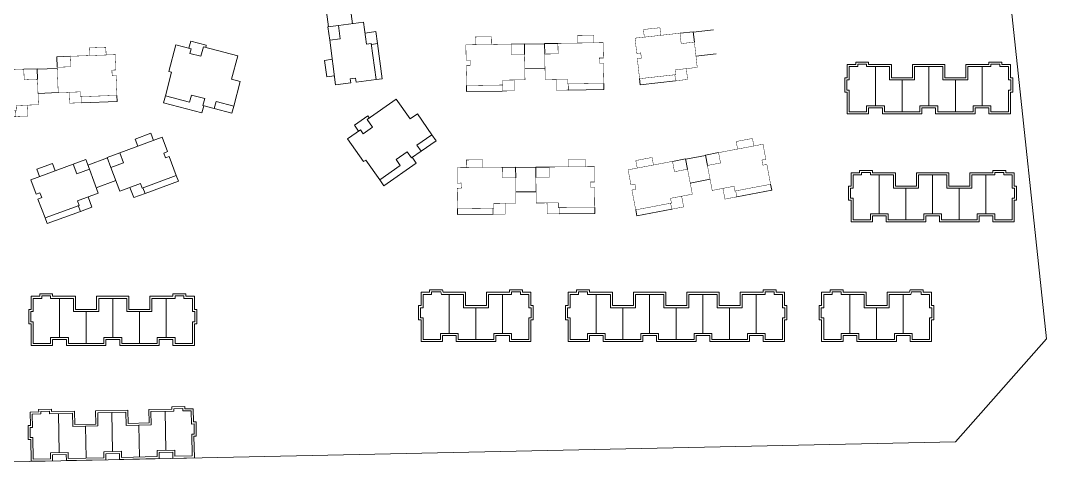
# Model space of a CAD drawing. Extents: x 121658 to 184658, y 9304 to 53801.
# Drawn here: x 127037 to 129578, y 15595 to 16727 of the extents above; entities that cross this region are included whole.
import ezdxf

# ---------------------------------------------------------------- set-up
doc = ezdxf.new("R2010")
doc.units = 0
doc.header["$LTSCALE"] = 1000
doc.header["$MEASUREMENT"] = 0
doc.layers.add('140', color=2, linetype='Continuous', lineweight=5)
doc.layers.add('DingDianTu', color=5, linetype='Continuous', lineweight=0)

# ---------------------------------------------------------------- blocks, each defined once
blk = doc.blocks.new('dafasfd')
at = {"layer": 'DingDianTu', "color": 7, "const_width": 100}
blk.add_lwpolyline([(36368038, 16363912), (36368954, 16361479), (36372042, 16362641), (36374261, 16356745), (36369114, 16354807), (36369537, 16353684), (36361113, 16350514), (36359352, 16355194), (36360288, 16355546), (36359830, 16356763), (36358894, 16356410), (36357556, 16359967)], close=True, dxfattribs=at)
for points in [[(36363546, 16362221), (36362876, 16363999), (36359039, 16362555), (36359708, 16360777)], [(36371734, 16355794), (36372686, 16353267), (36369878, 16352210), (36369350, 16353614)]]:
    blk.add_lwpolyline(points, dxfattribs=at)
at = {"layer": 'DingDianTu', "color": 7}
for points in [[(36368038, 16363912), (36371127, 16365074), (36372042, 16362641)], [(36369878, 16352210), (36361642, 16349110), (36361113, 16350514)]]:
    blk.add_lwpolyline(points, dxfattribs=at)
blk = doc.blocks.new('*E31')
at = {"layer": 'DingDianTu', "color": 7, "xscale": 0.001000002024510444, "yscale": 0.001000000163912773, "zscale": 0.001, "rotation": 339.3761177849276}
blk.add_blockref('dafasfd', (22612.58, -20413.34), dxfattribs=at)
blk = doc.blocks.new('*E30')
at = {"layer": 'DingDianTu', "color": 7, "xscale": 0.001000002024510444, "yscale": 0.001000000163912773, "zscale": 0.001, "rotation": 339.3761177849276}
blk.add_blockref('dafasfd', (22612.58, -20413.34), dxfattribs=at)
blk = doc.blocks.new('*E450')
at = {"layer": 'DingDianTu', "color": 7, "xscale": 0.001000002024510444, "yscale": 0.001000000163912773, "zscale": 0.001, "rotation": 339.3761177849276}
blk.add_blockref('dafasfd', (22612.58, -20413.34), dxfattribs=at)
blk = doc.blocks.new('*E449')
at = {"layer": 'DingDianTu', "color": 7, "xscale": 0.001000002024510444, "yscale": 0.001000000163912773, "zscale": 0.001, "rotation": 339.3761177849276}
blk.add_blockref('dafasfd', (22612.58, -20413.34), dxfattribs=at)
blk = doc.blocks.new('*E448')
at = {"layer": 'DingDianTu', "color": 7, "xscale": 0.001000002024510444, "yscale": 0.001000000163912773, "zscale": 0.001, "rotation": 339.3761177849276}
blk.add_blockref('dafasfd', (22612.58, -20413.34), dxfattribs=at)
blk = doc.blocks.new('*E447')
at = {"layer": 'DingDianTu', "color": 7, "xscale": 0.001000002024510444, "yscale": 0.001000000163912773, "zscale": 0.001, "rotation": 339.3761177849276}
blk.add_blockref('dafasfd', (22612.58, -20413.34), dxfattribs=at)
blk = doc.blocks.new('*E446')
at = {"layer": 'DingDianTu', "color": 7, "xscale": 0.001000002024510444, "yscale": 0.001000000163912773, "zscale": 0.001, "rotation": 339.3761177849276}
blk.add_blockref('dafasfd', (22612.58, -20413.34), dxfattribs=at)

msp = doc.modelspace()

# ---------------------------------------------------------------- linework, layer by layer
at = {"layer": '140', "color": 7}
for p, q in [((129577.9, 15938.1), (129169.4, 19792.4)), ((127852.5, 16768.8), (127859.1, 16719.2)), ((127793.1, 16760.9), (127799.6, 16711.3)), ((127824.4, 16714.6), (127886.9, 16722.9)), ((127886.9, 16722.9), (127894.1, 16668.3)), ((127798.6, 16711.2), (127824.4, 16714.6)), ((127802.9, 16678.5), (127798.6, 16711.2)), ((127828.7, 16681.9), (127824.4, 16714.6)), ((127890.4, 16696.1), (127917.2, 16699.6)), ((127917.2, 16699.6), (127921.1, 16669.9)), ((128753.1, 16703.8), (128703.4, 16698.4)), ((127404.7, 16600.5), (127422.2, 16667.2)), ((127422.2, 16667.2), (127459.9, 16657.3)), ((127458.7, 16676.2), (127454.1, 16658.8)), ((127497.4, 16666.1), (127458.7, 16676.2)), ((127495.9, 16660.3), (127497.4, 16666.1)), ((127802.9, 16678.5), (127828.7, 16681.9)), ((127817.6, 16567.5), (127802.9, 16678.5)), ((127894.1, 16668.3), (127905.9, 16669.9)), ((127905.9, 16669.9), (127917.7, 16580.7)), ((127921.1, 16669.9), (127906.2, 16667.9)), ((127921.1, 16669.9), (127932.6, 16582.6)), ((128335.1, 16669), (128285.1, 16668.2)), ((127459.9, 16657.3), (127456.9, 16645.7)), ((127456.9, 16645.7), (127484, 16638.6)), ((127484, 16638.6), (127490.1, 16661.8)), ((127490.1, 16661.8), (127575.2, 16639.4)), ((128759.7, 16644.2), (128710, 16638.7)), ((127575.2, 16639.4), (127559.9, 16581.4)), ((127809.2, 16630.9), (127790.4, 16628.4)), ((127790.4, 16628.4), (127795.8, 16587.8)), ((129084.5, 16584.8), (129084.5, 16617.8)), ((129084.5, 16617.8), (129105.5, 16617.8)), ((129105.5, 16617.8), (129105.5, 16623.8)), ((129105.5, 16623.8), (129137.5, 16623.8)), ((129110.5, 16612.8), (129110.5, 16618.8)), ((129110.5, 16618.8), (129132.5, 16618.8)), ((129132.5, 16618.8), (129132.5, 16612.8)), ((129137.5, 16623.8), (129137.5, 16617.8)), ((129137.5, 16617.8), (129194.5, 16617.8)), ((129194.5, 16617.8), (129194.5, 16584.8)), ((129246.5, 16584.8), (129246.5, 16617.8)), ((129246.5, 16617.8), (129326.5, 16617.8)), ((129326.5, 16617.8), (129326.5, 16584.8)), ((129378.5, 16584.8), (129378.5, 16617.8)), ((129378.5, 16617.8), (129435.5, 16617.8)), ((129435.5, 16617.8), (129435.5, 16623.8)), ((129435.5, 16623.8), (129467.5, 16623.8)), ((129462.5, 16618.8), (129440.5, 16618.8)), ((129440.5, 16618.8), (129440.5, 16612.8)), ((129462.5, 16612.8), (129462.5, 16618.8)), ((129467.5, 16623.8), (129467.5, 16617.8)), ((129467.5, 16617.8), (129488.5, 16617.8)), ((129488.5, 16617.8), (129488.5, 16584.8)), ((127128.5, 16608.2), (127078.5, 16606.4)), ((127396.2, 16540.7), (127411.4, 16598.7)), ((127411.4, 16598.7), (127404.7, 16600.5)), ((127795.8, 16587.8), (127814.6, 16590.3)), ((128336.1, 16609), (128286.1, 16608.2)), ((129089.5, 16579.8), (129089.5, 16612.8)), ((129089.5, 16612.8), (129110.5, 16612.8)), ((129132.5, 16612.8), (129189.5, 16612.8)), ((129154.5, 16515.8), (129154.5, 16612.8)), ((129189.5, 16612.8), (129189.5, 16579.8)), ((129251.5, 16579.8), (129251.5, 16612.8)), ((129251.5, 16612.8), (129286.5, 16612.8)), ((129286.5, 16515.8), (129286.5, 16612.8)), ((129286.5, 16515.8), (129286.5, 16612.8)), ((129286.5, 16515.8), (129286.5, 16612.8)), ((129286.5, 16515.8), (129286.5, 16612.8)), ((129321.5, 16612.8), (129286.5, 16612.8)), ((129321.5, 16579.8), (129321.5, 16612.8)), ((129440.5, 16612.8), (129383.5, 16612.8)), ((129383.5, 16612.8), (129383.5, 16579.8)), ((129418.5, 16515.8), (129418.5, 16612.8)), ((129483.5, 16612.8), (129462.5, 16612.8)), ((129483.5, 16579.8), (129483.5, 16612.8)), ((127559.9, 16581.4), (127581.2, 16575.8)), ((127581.2, 16575.8), (127565.2, 16514.9)), ((127855.3, 16572.4), (127817.6, 16567.5)), ((127866.9, 16584.1), (127854, 16582.4)), ((127854, 16582.4), (127855.3, 16572.4)), ((127868.2, 16574.1), (127866.9, 16584.1)), ((127917.7, 16580.7), (127868.2, 16574.1)), ((127932.6, 16582.6), (127917.7, 16580.7)), ((129078.5, 16549.8), (129078.5, 16584.8)), ((129078.5, 16584.8), (129084.5, 16584.8)), ((129083.5, 16554.8), (129083.5, 16579.8)), ((129083.5, 16579.8), (129089.5, 16579.8)), ((129189.5, 16579.8), (129251.5, 16579.8)), ((129194.5, 16584.8), (129246.5, 16584.8)), ((129220.5, 16579.8), (129220.5, 16500.8)), ((129220.5, 16579.8), (129220.5, 16500.8)), ((129383.5, 16579.8), (129321.5, 16579.8)), ((129326.5, 16584.8), (129378.5, 16584.8)), ((129352.5, 16579.8), (129352.5, 16500.8)), ((129352.5, 16579.8), (129352.5, 16500.8)), ((129489.5, 16579.8), (129483.5, 16579.8)), ((129488.5, 16584.8), (129494.5, 16584.8)), ((129489.5, 16554.8), (129489.5, 16579.8)), ((129494.5, 16584.8), (129494.5, 16549.8)), ((127130.7, 16548.3), (127080.7, 16546.4)), ((127391.6, 16523.3), (127396.2, 16540.7)), ((127456.1, 16524.9), (127396.2, 16540.7)), ((127460.7, 16542.3), (127456.1, 16524.9)), ((127493.6, 16533.7), (127460.7, 16542.3)), ((129084.5, 16549.8), (129078.5, 16549.8)), ((129089.5, 16554.8), (129083.5, 16554.8)), ((129084.5, 16495.8), (129084.5, 16549.8)), ((129089.5, 16500.8), (129089.5, 16554.8)), ((129483.5, 16500.8), (129483.5, 16554.8)), ((129483.5, 16554.8), (129489.5, 16554.8)), ((129494.5, 16549.8), (129488.5, 16549.8)), ((129488.5, 16549.8), (129488.5, 16495.8)), ((127486.4, 16498.4), (127391.6, 16523.3)), ((127491, 16515.8), (127486.4, 16498.4)), ((127489, 16516.3), (127493.6, 16533.7)), ((127517.1, 16508.9), (127489, 16516.3)), ((127521.6, 16526.3), (127517.1, 16508.9)), ((127565.2, 16514.9), (127521.6, 16526.3)), ((127565.2, 16514.9), (127560.6, 16497.5)), ((127895.5, 16482.1), (127967.7, 16532.4)), ((127967.7, 16532.4), (128002, 16483.1)), ((129176.5, 16515.8), (129132.5, 16515.8)), ((129132.5, 16515.8), (129132.5, 16500.8)), ((129176.5, 16500.8), (129176.5, 16515.8)), ((129286.5, 16515.8), (129264.5, 16515.8)), ((129264.5, 16515.8), (129264.5, 16503.3)), ((129286.5, 16515.8), (129308.5, 16515.8)), ((129308.5, 16515.8), (129308.5, 16503.3)), ((129396.5, 16500.8), (129396.5, 16515.8)), ((129396.5, 16515.8), (129440.5, 16515.8)), ((129440.5, 16515.8), (129440.5, 16500.8)), ((127560.6, 16497.5), (127517.1, 16508.9)), ((127897, 16490.5), (127864.1, 16467.7)), ((127900.4, 16485.6), (127897, 16490.5)), ((128002, 16483.1), (128020, 16495.7)), ((128020, 16495.7), (128056, 16443.9)), ((129137.5, 16495.8), (129084.5, 16495.8)), ((129132.5, 16500.8), (129089.5, 16500.8)), ((129171.5, 16510.8), (129137.5, 16510.8)), ((129137.5, 16510.8), (129137.5, 16495.8)), ((129171.5, 16495.8), (129171.5, 16510.8)), ((129220.5, 16495.8), (129171.5, 16495.8)), ((129264.5, 16500.8), (129176.5, 16500.8)), ((129269.5, 16495.8), (129220.5, 16495.8)), ((129264.5, 16503.3), (129264.5, 16500.8)), ((129303.5, 16510.8), (129269.5, 16510.8)), ((129269.5, 16510.8), (129269.5, 16495.8)), ((129303.5, 16495.8), (129303.5, 16510.8)), ((129401.5, 16495.8), (129303.5, 16495.8)), ((129308.5, 16503.3), (129308.5, 16500.8)), ((129308.5, 16500.8), (129396.5, 16500.8)), ((129435.5, 16510.8), (129401.5, 16510.8)), ((129401.5, 16510.8), (129401.5, 16495.8)), ((129435.5, 16495.8), (129435.5, 16510.8)), ((129488.5, 16495.8), (129435.5, 16495.8)), ((129440.5, 16500.8), (129483.5, 16500.8)), ((127864.1, 16467.7), (127874.4, 16452.9)), ((127909.2, 16462.4), (127895.5, 16482.1)), ((127388.1, 16437.8), (127283.1, 16399)), ((127321.5, 16433.4), (127360, 16447.6)), ((127360, 16447.6), (127366.5, 16429.8)), ((127401.3, 16402.1), (127388.1, 16437.8)), ((127847.3, 16434), (127879.3, 16456.3)), ((127879.3, 16456.3), (127886.2, 16446.4)), ((127886.2, 16446.4), (127909.2, 16462.4)), ((128056, 16443.9), (128019, 16418.3)), ((128056, 16443.9), (128066.3, 16429.2)), ((127328.1, 16415.6), (127321.5, 16433.4)), ((127886.7, 16377.4), (127847.3, 16434)), ((128019, 16418.3), (128029.3, 16403.5)), ((128066.3, 16429.2), (128029.3, 16403.5)), ((127283.1, 16399), (127252.1, 16387.5)), ((127252.1, 16387.5), (127261.1, 16363.1)), ((127283.1, 16399), (127292.1, 16374.6)), ((127391.9, 16398.7), (127401.3, 16402.1)), ((127396.4, 16386.5), (127391.9, 16398.7)), ((127405.8, 16390), (127396.4, 16386.5)), ((127423.1, 16343.1), (127405.8, 16390)), ((127995.2, 16401.7), (127967.3, 16382.3)), ((128005.5, 16386.9), (127995.2, 16401.7)), ((128029.3, 16403.5), (128005.5, 16386.9)), ((128007.1, 16388.1), (128017.4, 16373.3)), ((128733.6, 16392.5), (128684.5, 16383.2)), ((127063, 16332.5), (127168, 16371.4)), ((127116.4, 16372.6), (127078, 16358.3)), ((127123, 16354.7), (127116.4, 16372.6)), ((127168, 16371.4), (127199, 16382.8)), ((127168, 16371.4), (127177, 16347)), ((127199, 16382.8), (127208, 16358.4)), ((127204.2, 16368.7), (127252.5, 16386.6)), ((127292.1, 16374.6), (127261.1, 16363.1)), ((127261.1, 16363.1), (127283, 16304)), ((127892.4, 16381.4), (127886.7, 16377.4)), ((127926.7, 16332.1), (127892.4, 16381.4)), ((127977.6, 16367.5), (127926.7, 16332.1)), ((128017.4, 16373.3), (127937, 16317.3)), ((127967.3, 16382.3), (127977.6, 16367.5)), ((128313.4, 16362.8), (128263.4, 16362.4)), ((127078, 16358.3), (127084.5, 16340.5)), ((127177, 16347), (127208, 16358.4)), ((127208, 16358.4), (127229.8, 16299.3)), ((127338.7, 16311.8), (127423.1, 16343.1)), ((127428.3, 16329), (127423.1, 16343.1)), ((129093.9, 16316.8), (129093.9, 16349.8)), ((129093.9, 16349.8), (129114.9, 16349.8)), ((129098.9, 16311.8), (129098.9, 16344.8)), ((129098.9, 16344.8), (129119.9, 16344.8)), ((129114.9, 16349.8), (129114.9, 16355.8)), ((129114.9, 16355.8), (129146.9, 16355.8)), ((129119.9, 16344.8), (129119.9, 16350.8)), ((129119.9, 16350.8), (129141.9, 16350.8)), ((129141.9, 16350.8), (129141.9, 16344.8)), ((129141.9, 16344.8), (129198.9, 16344.8)), ((129146.9, 16355.8), (129146.9, 16349.8)), ((129146.9, 16349.8), (129203.9, 16349.8)), ((129163.9, 16247.8), (129163.9, 16344.8)), ((129198.9, 16344.8), (129198.9, 16311.8)), ((129203.9, 16349.8), (129203.9, 16316.8)), ((129255.9, 16316.8), (129255.9, 16349.8)), ((129255.9, 16349.8), (129335.9, 16349.8)), ((129260.9, 16311.8), (129260.9, 16344.8)), ((129260.9, 16344.8), (129295.9, 16344.8)), ((129295.9, 16247.8), (129295.9, 16344.8)), ((129295.9, 16247.8), (129295.9, 16344.8)), ((129295.9, 16247.8), (129295.9, 16344.8)), ((129295.9, 16247.8), (129295.9, 16344.8)), ((129330.9, 16344.8), (129295.9, 16344.8)), ((129330.9, 16311.8), (129330.9, 16344.8)), ((129335.9, 16349.8), (129335.9, 16316.8)), ((129387.9, 16316.8), (129387.9, 16349.8)), ((129387.9, 16349.8), (129444.9, 16349.8)), ((129449.9, 16344.8), (129392.9, 16344.8)), ((129392.9, 16344.8), (129392.9, 16311.8)), ((129427.9, 16247.8), (129427.9, 16344.8)), ((129444.9, 16349.8), (129444.9, 16355.8)), ((129444.9, 16355.8), (129476.9, 16355.8)), ((129471.9, 16350.8), (129449.9, 16350.8)), ((129449.9, 16350.8), (129449.9, 16344.8)), ((129471.9, 16344.8), (129471.9, 16350.8)), ((129492.9, 16344.8), (129471.9, 16344.8)), ((129476.9, 16355.8), (129476.9, 16349.8)), ((129476.9, 16349.8), (129497.9, 16349.8)), ((129492.9, 16311.8), (129492.9, 16344.8)), ((129497.9, 16349.8), (129497.9, 16316.8)), ((127076.1, 16296.9), (127063, 16332.5)), ((127225, 16312.5), (127273.3, 16330.3)), ((127283, 16304), (127334.5, 16323.1)), ((127308.3, 16313.4), (127317.6, 16288.1)), ((127334.5, 16323.1), (127338.7, 16311.8)), ((127345.8, 16298.5), (127340.6, 16312.5)), ((127345.8, 16298.5), (127428.3, 16329)), ((127937, 16317.3), (127926.7, 16332.1)), ((128744.8, 16333.6), (128695.7, 16324.3)), ((129087.9, 16281.8), (129087.9, 16316.8)), ((129087.9, 16316.8), (129093.9, 16316.8)), ((129092.9, 16286.8), (129092.9, 16311.8)), ((129092.9, 16311.8), (129098.9, 16311.8)), ((129198.9, 16311.8), (129260.9, 16311.8)), ((129203.9, 16316.8), (129255.9, 16316.8)), ((129229.9, 16311.8), (129229.9, 16232.8)), ((129229.9, 16311.8), (129229.9, 16232.8)), ((129392.9, 16311.8), (129330.9, 16311.8)), ((129335.9, 16316.8), (129387.9, 16316.8)), ((129361.9, 16311.8), (129361.9, 16232.8)), ((129361.9, 16311.8), (129361.9, 16232.8)), ((129498.9, 16311.8), (129492.9, 16311.8)), ((129497.9, 16316.8), (129503.9, 16316.8)), ((129498.9, 16286.8), (129498.9, 16311.8)), ((129503.9, 16316.8), (129503.9, 16281.8)), ((127085.5, 16300.4), (127076.1, 16296.9)), ((127080.6, 16284.7), (127090, 16288.2)), ((127090, 16288.2), (127085.5, 16300.4)), ((127229.8, 16299.3), (127178.2, 16280.3)), ((127204.5, 16290), (127213.9, 16264.6)), ((127317.6, 16288.1), (127345.8, 16298.5)), ((128313.9, 16302.8), (128263.9, 16302.4)), ((129098.9, 16286.8), (129092.9, 16286.8)), ((129098.9, 16232.8), (129098.9, 16286.8)), ((129492.9, 16232.8), (129492.9, 16286.8)), ((129492.9, 16286.8), (129498.9, 16286.8)), ((127098, 16237.8), (127080.6, 16284.7)), ((127182.4, 16269), (127098, 16237.8)), ((127178.2, 16280.3), (127182.4, 16269)), ((127185.7, 16254.2), (127180.5, 16268.3)), ((127213.9, 16264.6), (127185.7, 16254.2)), ((129093.9, 16281.8), (129087.9, 16281.8)), ((129093.9, 16227.8), (129093.9, 16281.8)), ((129503.9, 16281.8), (129497.9, 16281.8)), ((129497.9, 16281.8), (129497.9, 16227.8)), ((127103.2, 16223.7), (127098, 16237.8)), ((127185.7, 16254.2), (127103.2, 16223.7)), ((129185.9, 16247.8), (129141.9, 16247.8)), ((129141.9, 16247.8), (129141.9, 16232.8)), ((129180.9, 16242.8), (129146.9, 16242.8)), ((129146.9, 16242.8), (129146.9, 16227.8)), ((129180.9, 16227.8), (129180.9, 16242.8)), ((129185.9, 16232.8), (129185.9, 16247.8)), ((129295.9, 16247.8), (129273.9, 16247.8)), ((129273.9, 16247.8), (129273.9, 16235.3)), ((129273.9, 16235.3), (129273.9, 16232.8)), ((129312.9, 16242.8), (129278.9, 16242.8)), ((129278.9, 16242.8), (129278.9, 16227.8)), ((129295.9, 16247.8), (129317.9, 16247.8)), ((129312.9, 16227.8), (129312.9, 16242.8)), ((129317.9, 16247.8), (129317.9, 16235.3)), ((129317.9, 16235.3), (129317.9, 16232.8)), ((129405.9, 16232.8), (129405.9, 16247.8)), ((129405.9, 16247.8), (129449.9, 16247.8)), ((129444.9, 16242.8), (129410.9, 16242.8)), ((129410.9, 16242.8), (129410.9, 16227.8)), ((129444.9, 16227.8), (129444.9, 16242.8)), ((129449.9, 16247.8), (129449.9, 16232.8)), ((129146.9, 16227.8), (129093.9, 16227.8)), ((129141.9, 16232.8), (129098.9, 16232.8)), ((129229.9, 16227.8), (129180.9, 16227.8)), ((129273.9, 16232.8), (129185.9, 16232.8)), ((129278.9, 16227.8), (129229.9, 16227.8)), ((129410.9, 16227.8), (129312.9, 16227.8)), ((129317.9, 16232.8), (129405.9, 16232.8)), ((129497.9, 16227.8), (129444.9, 16227.8)), ((129449.9, 16232.8), (129492.9, 16232.8)), ((128050.2, 16053.5), (128050.2, 16059.5)), ((128050.2, 16059.5), (128082.2, 16059.5)), ((128082.2, 16059.5), (128083.9, 16053.5)), ((128248.2, 16053.5), (128248.2, 16059.5)), ((128248.2, 16059.5), (128280.2, 16059.5)), ((128280.2, 16059.5), (128280.2, 16053.5)), ((128414.2, 16053.5), (128414.2, 16059.5)), ((128414.2, 16059.5), (128446.2, 16059.5)), ((128446.2, 16059.5), (128446.2, 16053.5)), ((128876.2, 16053.5), (128876.2, 16059.5)), ((128876.2, 16059.5), (128908.2, 16059.5)), ((128908.2, 16059.5), (128908.2, 16053.5)), ((129074.2, 16059.5), (129042.2, 16059.5)), ((129042.2, 16059.5), (129042.2, 16053.5)), ((129074.2, 16053.5), (129074.2, 16059.5)), ((129240.2, 16059.5), (129238.4, 16053.5)), ((129272.2, 16059.5), (129240.2, 16059.5)), ((129272.2, 16053.5), (129272.2, 16059.5)), ((127084.9, 16043.6), (127063.9, 16043.6)), ((127063.9, 16043.6), (127063.9, 16010.6)), ((127068.9, 16005.6), (127068.9, 16038.6)), ((127068.9, 16038.6), (127089.9, 16038.6)), ((127116.9, 16049.6), (127084.9, 16049.6)), ((127084.9, 16049.6), (127084.9, 16043.6)), ((127089.9, 16038.6), (127089.9, 16044.6)), ((127089.9, 16044.6), (127111.9, 16044.6)), ((127111.9, 16044.6), (127111.9, 16038.6)), ((127111.9, 16038.6), (127168.9, 16038.6)), ((127116.9, 16043.6), (127116.9, 16049.6)), ((127173.9, 16043.6), (127116.9, 16043.6)), ((127133.9, 15941.6), (127133.9, 16038.6)), ((127168.9, 16038.6), (127168.9, 16005.6)), ((127173.9, 16010.6), (127173.9, 16043.6)), ((127305.9, 16043.6), (127225.9, 16043.6)), ((127225.9, 16043.6), (127225.9, 16010.6)), ((127230.9, 16005.6), (127230.9, 16038.6)), ((127230.9, 16038.6), (127265.9, 16038.6)), ((127265.9, 15941.6), (127265.9, 16038.6)), ((127265.9, 15941.6), (127265.9, 16038.6)), ((127300.9, 16038.6), (127265.9, 16038.6)), ((127265.9, 15941.6), (127265.9, 16038.6)), ((127265.9, 15941.6), (127265.9, 16038.6)), ((127300.9, 16005.6), (127300.9, 16038.6)), ((127305.9, 16010.6), (127305.9, 16043.6)), ((127414.9, 16043.6), (127357.9, 16043.6)), ((127357.9, 16043.6), (127357.9, 16010.6)), ((127419.9, 16038.6), (127362.9, 16038.6)), ((127362.9, 16038.6), (127362.9, 16005.6)), ((127397.9, 15941.6), (127397.9, 16038.6)), ((127446.9, 16049.6), (127414.9, 16049.6)), ((127414.9, 16049.6), (127414.9, 16043.6)), ((127441.9, 16044.6), (127419.9, 16044.6)), ((127419.9, 16044.6), (127419.9, 16038.6)), ((127441.9, 16038.6), (127441.9, 16044.6)), ((127462.9, 16038.6), (127441.9, 16038.6)), ((127446.9, 16043.6), (127446.9, 16049.6)), ((127467.9, 16043.6), (127446.9, 16043.6)), ((127462.9, 16005.6), (127462.9, 16038.6)), ((127467.9, 16010.6), (127467.9, 16043.6)), ((128029.2, 16020.5), (128029.2, 16053.5)), ((128029.2, 16053.5), (128050.2, 16053.5)), ((128034.2, 16015.5), (128034.2, 16048.5)), ((128034.2, 16048.5), (128055.2, 16048.5)), ((128055.2, 16048.5), (128055.2, 16054.5)), ((128055.2, 16054.5), (128078.4, 16054.5)), ((128078.4, 16054.5), (128080.2, 16048.5)), ((128080.2, 16048.5), (128134.2, 16048.5)), ((128083.9, 16053.5), (128139.2, 16053.5)), ((128099.2, 15951.5), (128099.2, 16048.5)), ((128134.2, 16048.5), (128134.2, 16015.5)), ((128139.2, 16053.5), (128139.2, 16020.5)), ((128191.2, 16020.5), (128191.2, 16053.5)), ((128191.2, 16053.5), (128248.2, 16053.5)), ((128196.2, 16015.5), (128196.2, 16048.5)), ((128196.2, 16048.5), (128253.2, 16048.5)), ((128231.2, 15951.5), (128231.2, 16048.5)), ((128253.2, 16048.5), (128253.2, 16054.5)), ((128253.2, 16054.5), (128275.2, 16054.5)), ((128275.2, 16054.5), (128275.2, 16048.5)), ((128275.2, 16048.5), (128296.2, 16048.5)), ((128280.2, 16053.5), (128301.2, 16053.5)), ((128296.2, 16048.5), (128296.2, 16015.5)), ((128301.2, 16053.5), (128301.2, 16020.5)), ((128393.2, 16020.5), (128393.2, 16053.5)), ((128393.2, 16053.5), (128414.2, 16053.5)), ((128398.2, 16015.5), (128398.2, 16048.5)), ((128398.2, 16048.5), (128419.2, 16048.5)), ((128419.2, 16048.5), (128419.2, 16054.5)), ((128419.2, 16054.5), (128441.2, 16054.5)), ((128441.2, 16054.5), (128441.2, 16048.5)), ((128441.2, 16048.5), (128498.2, 16048.5)), ((128446.2, 16053.5), (128503.2, 16053.5)), ((128463.2, 15951.5), (128463.2, 16048.5)), ((128498.2, 16048.5), (128498.2, 16015.5)), ((128503.2, 16053.5), (128503.2, 16020.5)), ((128555.2, 16020.5), (128555.2, 16053.5)), ((128555.2, 16053.5), (128635.2, 16053.5)), ((128560.2, 16015.5), (128560.2, 16048.5)), ((128560.2, 16048.5), (128630.2, 16048.5)), ((128595.2, 15951.5), (128595.2, 16048.5)), ((128595.2, 15951.5), (128595.2, 16048.5)), ((128630.2, 16048.5), (128630.2, 16015.5)), ((128635.2, 16053.5), (128635.2, 16020.5)), ((128687.2, 16020.5), (128687.2, 16053.5)), ((128687.2, 16053.5), (128767.2, 16053.5)), ((128692.2, 16015.5), (128692.2, 16048.5)), ((128692.2, 16048.5), (128762.2, 16048.5)), ((128727.2, 15951.5), (128727.2, 16048.5)), ((128727.2, 15951.5), (128727.2, 16048.5)), ((128727.2, 15951.5), (128727.2, 16048.5)), ((128727.2, 15951.5), (128727.2, 16048.5)), ((128762.2, 16048.5), (128762.2, 16015.5)), ((128767.2, 16053.5), (128767.2, 16020.5)), ((128819.2, 16020.5), (128819.2, 16053.5)), ((128819.2, 16053.5), (128876.2, 16053.5)), ((128824.2, 16015.5), (128824.2, 16048.5)), ((128824.2, 16048.5), (128881.2, 16048.5)), ((128859.2, 15951.5), (128859.2, 16048.5)), ((128881.2, 16048.5), (128881.2, 16054.5)), ((128881.2, 16054.5), (128903.2, 16054.5)), ((128903.2, 16054.5), (128903.2, 16048.5)), ((128903.2, 16048.5), (128924.2, 16048.5)), ((128908.2, 16053.5), (128929.2, 16053.5)), ((128924.2, 16048.5), (128924.2, 16015.5)), ((128929.2, 16053.5), (128929.2, 16020.5)), ((129042.2, 16053.5), (129021.2, 16053.5)), ((129021.2, 16053.5), (129021.2, 16020.5)), ((129047.2, 16048.5), (129026.2, 16048.5)), ((129026.2, 16048.5), (129026.2, 16015.5)), ((129069.2, 16054.5), (129047.2, 16054.5)), ((129047.2, 16054.5), (129047.2, 16048.5)), ((129069.2, 16048.5), (129069.2, 16054.5)), ((129126.2, 16048.5), (129069.2, 16048.5)), ((129131.2, 16053.5), (129074.2, 16053.5)), ((129091.2, 15951.5), (129091.2, 16048.5)), ((129126.2, 16015.5), (129126.2, 16048.5)), ((129131.2, 16020.5), (129131.2, 16053.5)), ((129238.4, 16053.5), (129183.2, 16053.5)), ((129183.2, 16053.5), (129183.2, 16020.5)), ((129242.2, 16048.5), (129188.2, 16048.5)), ((129188.2, 16048.5), (129188.2, 16015.5)), ((129223.2, 15951.5), (129223.2, 16048.5)), ((129243.9, 16054.5), (129242.2, 16048.5)), ((129267.2, 16054.5), (129243.9, 16054.5)), ((129267.2, 16048.5), (129267.2, 16054.5)), ((129288.2, 16048.5), (129267.2, 16048.5)), ((129293.2, 16053.5), (129272.2, 16053.5)), ((129288.2, 16015.5), (129288.2, 16048.5)), ((129293.2, 16020.5), (129293.2, 16053.5)), ((127063.9, 16010.6), (127057.9, 16010.6)), ((127057.9, 16010.6), (127057.9, 15975.6)), ((127062.9, 15980.6), (127062.9, 16005.6)), ((127062.9, 16005.6), (127068.9, 16005.6)), ((127168.9, 16005.6), (127230.9, 16005.6)), ((127225.9, 16010.6), (127173.9, 16010.6)), ((127199.9, 16005.6), (127199.9, 15926.6)), ((127199.9, 16005.6), (127199.9, 15926.6)), ((127362.9, 16005.6), (127300.9, 16005.6)), ((127357.9, 16010.6), (127305.9, 16010.6)), ((127331.9, 16005.6), (127331.9, 15926.6)), ((127331.9, 16005.6), (127331.9, 15926.6)), ((127468.9, 16005.6), (127462.9, 16005.6)), ((127473.9, 16010.6), (127467.9, 16010.6)), ((127468.9, 15980.6), (127468.9, 16005.6)), ((127473.9, 15975.6), (127473.9, 16010.6)), ((128023.2, 15985.5), (128023.2, 16020.5)), ((128023.2, 16020.5), (128029.2, 16020.5)), ((128028.2, 15990.5), (128028.2, 16015.5)), ((128028.2, 16015.5), (128034.2, 16015.5)), ((128134.2, 16015.5), (128196.2, 16015.5)), ((128139.2, 16020.5), (128191.2, 16020.5)), ((128165.2, 16015.5), (128165.2, 15936.5)), ((128296.2, 16015.5), (128302.2, 16015.5)), ((128301.2, 16020.5), (128307.2, 16020.5)), ((128302.2, 16015.5), (128302.2, 15990.5)), ((128307.2, 16020.5), (128307.2, 15985.5)), ((128387.2, 15985.5), (128387.2, 16020.5)), ((128387.2, 16020.5), (128393.2, 16020.5)), ((128392.2, 15990.5), (128392.2, 16015.5)), ((128392.2, 16015.5), (128398.2, 16015.5)), ((128498.2, 16015.5), (128560.2, 16015.5)), ((128503.2, 16020.5), (128555.2, 16020.5)), ((128529.2, 16015.5), (128529.2, 15936.5)), ((128529.2, 16015.5), (128529.2, 15936.5)), ((128630.2, 16015.5), (128692.2, 16015.5)), ((128635.2, 16020.5), (128687.2, 16020.5)), ((128661.2, 16015.5), (128661.2, 15936.5)), ((128661.2, 16015.5), (128661.2, 15936.5)), ((128661.2, 16015.5), (128661.2, 15936.5)), ((128661.2, 16015.5), (128661.2, 15936.5)), ((128762.2, 16015.5), (128824.2, 16015.5)), ((128767.2, 16020.5), (128819.2, 16020.5)), ((128793.2, 16015.5), (128793.2, 15936.5)), ((128793.2, 16015.5), (128793.2, 15936.5)), ((128793.2, 16015.5), (128793.2, 15936.5)), ((128793.2, 16015.5), (128793.2, 15936.5)), ((128924.2, 16015.5), (128930.2, 16015.5)), ((128929.2, 16020.5), (128935.2, 16020.5)), ((128930.2, 16015.5), (128930.2, 15990.5)), ((128935.2, 16020.5), (128935.2, 15985.5)), ((129021.2, 16020.5), (129015.2, 16020.5)), ((129015.2, 16020.5), (129015.2, 15985.5)), ((129026.2, 16015.5), (129020.2, 16015.5)), ((129020.2, 16015.5), (129020.2, 15990.5)), ((129188.2, 16015.5), (129126.2, 16015.5)), ((129183.2, 16020.5), (129131.2, 16020.5)), ((129157.2, 16015.5), (129157.2, 15936.5)), ((129294.2, 16015.5), (129288.2, 16015.5)), ((129299.2, 16020.5), (129293.2, 16020.5)), ((129294.2, 15990.5), (129294.2, 16015.5)), ((129299.2, 15985.5), (129299.2, 16020.5)), ((127068.9, 15980.6), (127062.9, 15980.6)), ((127068.9, 15926.6), (127068.9, 15980.6)), ((127462.9, 15926.6), (127462.9, 15980.6)), ((127462.9, 15980.6), (127468.9, 15980.6)), ((128029.2, 15985.5), (128023.2, 15985.5)), ((128034.2, 15990.5), (128028.2, 15990.5)), ((128029.2, 15931.5), (128029.2, 15985.5)), ((128034.2, 15936.5), (128034.2, 15990.5)), ((128302.2, 15990.5), (128296.2, 15990.5)), ((128296.2, 15990.5), (128296.2, 15936.5)), ((128307.2, 15985.5), (128301.2, 15985.5)), ((128301.2, 15985.5), (128301.2, 15931.5)), ((128393.2, 15985.5), (128387.2, 15985.5)), ((128398.2, 15990.5), (128392.2, 15990.5)), ((128393.2, 15931.5), (128393.2, 15985.5)), ((128398.2, 15936.5), (128398.2, 15990.5)), ((128930.2, 15990.5), (128924.2, 15990.5)), ((128924.2, 15990.5), (128924.2, 15936.5)), ((128935.2, 15985.5), (128929.2, 15985.5)), ((128929.2, 15985.5), (128929.2, 15931.5)), ((129015.2, 15985.5), (129021.2, 15985.5)), ((129020.2, 15990.5), (129026.2, 15990.5)), ((129021.2, 15985.5), (129021.2, 15931.5)), ((129026.2, 15990.5), (129026.2, 15936.5)), ((129288.2, 15936.5), (129288.2, 15990.5)), ((129288.2, 15990.5), (129294.2, 15990.5)), ((129293.2, 15931.5), (129293.2, 15985.5)), ((129293.2, 15985.5), (129299.2, 15985.5)), ((127057.9, 15975.6), (127063.9, 15975.6)), ((127063.9, 15975.6), (127063.9, 15921.6)), ((127467.9, 15921.6), (127467.9, 15975.6)), ((127467.9, 15975.6), (127473.9, 15975.6)), ((127155.9, 15941.6), (127111.9, 15941.6)), ((127111.9, 15941.6), (127111.9, 15926.6)), ((127116.9, 15921.6), (127116.9, 15936.6)), ((127116.9, 15936.6), (127150.9, 15936.6)), ((127150.9, 15936.6), (127150.9, 15921.6)), ((127155.9, 15926.6), (127155.9, 15941.6)), ((127265.9, 15941.6), (127243.9, 15941.6)), ((127243.9, 15941.6), (127243.9, 15929.1)), ((127248.9, 15921.6), (127248.9, 15936.6)), ((127248.9, 15936.6), (127282.9, 15936.6)), ((127265.9, 15941.6), (127287.9, 15941.6)), ((127282.9, 15936.6), (127282.9, 15921.6)), ((127287.9, 15941.6), (127287.9, 15929.1)), ((127375.9, 15926.6), (127375.9, 15941.6)), ((127375.9, 15941.6), (127419.9, 15941.6)), ((127380.9, 15921.6), (127380.9, 15936.6)), ((127380.9, 15936.6), (127414.9, 15936.6)), ((127414.9, 15936.6), (127414.9, 15921.6)), ((127419.9, 15941.6), (127419.9, 15926.6)), ((128082.2, 15931.5), (128029.2, 15931.5)), ((128077.2, 15936.5), (128034.2, 15936.5)), ((128121.2, 15951.5), (128077.2, 15951.5)), ((128077.2, 15951.5), (128077.2, 15936.5)), ((128116.2, 15946.5), (128082.2, 15946.5)), ((128082.2, 15946.5), (128082.2, 15931.5)), ((128116.2, 15931.5), (128116.2, 15946.5)), ((128214.2, 15931.5), (128116.2, 15931.5)), ((128121.2, 15936.5), (128121.2, 15951.5)), ((128209.2, 15936.5), (128121.2, 15936.5)), ((128253.2, 15951.5), (128209.2, 15951.5)), ((128209.2, 15951.5), (128209.2, 15936.5)), ((128248.2, 15946.5), (128214.2, 15946.5)), ((128214.2, 15946.5), (128214.2, 15931.5)), ((128248.2, 15931.5), (128248.2, 15946.5)), ((128301.2, 15931.5), (128248.2, 15931.5)), ((128253.2, 15936.5), (128253.2, 15951.5)), ((128296.2, 15936.5), (128253.2, 15936.5)), ((128446.2, 15931.5), (128393.2, 15931.5)), ((128441.2, 15936.5), (128398.2, 15936.5)), ((128485.2, 15951.5), (128441.2, 15951.5)), ((128441.2, 15951.5), (128441.2, 15936.5)), ((128480.2, 15946.5), (128446.2, 15946.5)), ((128446.2, 15946.5), (128446.2, 15931.5)), ((128480.2, 15931.5), (128480.2, 15946.5)), ((128529.2, 15931.5), (128480.2, 15931.5)), ((128485.2, 15936.5), (128485.2, 15951.5)), ((128573.2, 15936.5), (128485.2, 15936.5)), ((128578.2, 15931.5), (128529.2, 15931.5)), ((128617.2, 15951.5), (128573.2, 15951.5)), ((128573.2, 15951.5), (128573.2, 15939)), ((128573.2, 15939), (128573.2, 15936.5)), ((128612.2, 15946.5), (128578.2, 15946.5)), ((128578.2, 15946.5), (128578.2, 15931.5)), ((128612.2, 15931.5), (128612.2, 15946.5)), ((128710.2, 15931.5), (128612.2, 15931.5)), ((128617.2, 15936.5), (128617.2, 15951.5)), ((128656.2, 15936.5), (128617.2, 15936.5)), ((128705.2, 15936.5), (128656.2, 15936.5)), ((128749.2, 15951.5), (128705.2, 15951.5)), ((128705.2, 15951.5), (128705.2, 15936.5)), ((128744.2, 15946.5), (128710.2, 15946.5)), ((128710.2, 15946.5), (128710.2, 15931.5)), ((128744.2, 15931.5), (128744.2, 15946.5)), ((128842.2, 15931.5), (128744.2, 15931.5)), ((128749.2, 15939), (128749.2, 15951.5)), ((128749.2, 15936.5), (128749.2, 15939)), ((128837.2, 15936.5), (128749.2, 15936.5)), ((128881.2, 15951.5), (128837.2, 15951.5)), ((128837.2, 15951.5), (128837.2, 15936.5)), ((128876.2, 15946.5), (128842.2, 15946.5)), ((128842.2, 15946.5), (128842.2, 15931.5)), ((128876.2, 15931.5), (128876.2, 15946.5)), ((128929.2, 15931.5), (128876.2, 15931.5)), ((128881.2, 15936.5), (128881.2, 15951.5)), ((128924.2, 15936.5), (128881.2, 15936.5)), ((129021.2, 15931.5), (129074.2, 15931.5)), ((129026.2, 15936.5), (129069.2, 15936.5)), ((129069.2, 15936.5), (129069.2, 15951.5)), ((129069.2, 15951.5), (129113.2, 15951.5)), ((129074.2, 15931.5), (129074.2, 15946.5)), ((129074.2, 15946.5), (129108.2, 15946.5)), ((129108.2, 15946.5), (129108.2, 15931.5)), ((129108.2, 15931.5), (129206.2, 15931.5)), ((129113.2, 15951.5), (129113.2, 15936.5)), ((129113.2, 15936.5), (129201.2, 15936.5)), ((129201.2, 15936.5), (129201.2, 15951.5)), ((129201.2, 15951.5), (129245.2, 15951.5)), ((129206.2, 15931.5), (129206.2, 15946.5)), ((129206.2, 15946.5), (129240.2, 15946.5)), ((129240.2, 15946.5), (129240.2, 15931.5)), ((129240.2, 15931.5), (129293.2, 15931.5)), ((129245.2, 15951.5), (129245.2, 15936.5)), ((129245.2, 15936.5), (129288.2, 15936.5)), ((129353, 15682.8), (129577.9, 15938.1)), ((127063.9, 15921.6), (127116.9, 15921.6)), ((127111.9, 15926.6), (127068.9, 15926.6)), ((127150.9, 15921.6), (127248.9, 15921.6)), ((127243.9, 15926.6), (127155.9, 15926.6)), ((127243.9, 15929.1), (127243.9, 15926.6)), ((127282.9, 15921.6), (127331.9, 15921.6)), ((127287.9, 15929.1), (127287.9, 15926.6)), ((127287.9, 15926.6), (127375.9, 15926.6)), ((127331.9, 15921.6), (127380.9, 15921.6)), ((127414.9, 15921.6), (127467.9, 15921.6)), ((127419.9, 15926.6), (127462.9, 15926.6)), ((127061.3, 15756.7), (127082.3, 15757.2)), ((127062, 15723.8), (127061.3, 15756.7)), ((127066.4, 15751.9), (127087.4, 15752.3)), ((127067.1, 15718.9), (127066.4, 15751.9)), ((127082.2, 15763.2), (127114.2, 15763.9)), ((127082.3, 15757.2), (127082.2, 15763.2)), ((127087.3, 15758.3), (127109.3, 15758.8)), ((127087.4, 15752.3), (127087.3, 15758.3)), ((127109.3, 15758.8), (127109.4, 15752.8)), ((127109.4, 15752.8), (127166.4, 15754)), ((127114.2, 15763.9), (127114.3, 15757.9)), ((127114.3, 15757.9), (127171.3, 15759.1)), ((127133.4, 15656.2), (127131.4, 15753.2)), ((127166.4, 15754), (127167.1, 15721)), ((127171.3, 15759.1), (127172, 15726.1)), ((127223.3, 15760.1), (127303.2, 15761.8)), ((127223.9, 15727.2), (127223.3, 15760.1)), ((127228.4, 15755.3), (127263.4, 15756)), ((127229.1, 15722.3), (127228.4, 15755.3)), ((127298.3, 15756.7), (127263.4, 15756)), ((127265.4, 15659), (127263.4, 15756)), ((127265.4, 15659), (127263.4, 15756)), ((127265.4, 15659), (127263.4, 15756)), ((127265.4, 15659), (127263.4, 15756)), ((127299, 15723.7), (127298.3, 15756.7)), ((127303.2, 15761.8), (127303.9, 15728.8)), ((127355.2, 15762.9), (127412.2, 15764.1)), ((127355.9, 15729.9), (127355.2, 15762.9)), ((127417.3, 15759.2), (127360.3, 15758)), ((127360.3, 15758), (127361, 15725)), ((127397.4, 15661.8), (127395.3, 15758.8)), ((127412.1, 15770.1), (127444.1, 15770.8)), ((127412.2, 15764.1), (127412.1, 15770.1)), ((127439.2, 15765.7), (127417.2, 15765.2)), ((127417.2, 15765.2), (127417.3, 15759.2)), ((127439.3, 15759.7), (127439.2, 15765.7)), ((127460.3, 15760.1), (127439.3, 15759.7)), ((127444.1, 15770.8), (127444.2, 15764.8)), ((127444.2, 15764.8), (127465.2, 15765.2)), ((127461, 15727.1), (127460.3, 15760.1)), ((127465.2, 15765.2), (127465.9, 15732.2)), ((127172, 15726.1), (127223.9, 15727.2)), ((127303.9, 15728.8), (127355.9, 15729.9)), ((127467, 15727.3), (127461, 15727.1)), ((127465.9, 15732.2), (127471.9, 15732.4)), ((127467.5, 15702.3), (127467, 15727.3)), ((127471.9, 15732.4), (127472.6, 15697.4)), ((127056, 15723.6), (127062, 15723.8)), ((127056.7, 15688.6), (127056, 15723.6)), ((127061.1, 15718.7), (127067.1, 15718.9)), ((127061.6, 15693.7), (127061.1, 15718.7)), ((127167.1, 15721), (127229.1, 15722.3)), ((127198.1, 15721.6), (127199.7, 15642.6)), ((127198.1, 15721.6), (127199.7, 15642.6)), ((127361, 15725), (127299, 15723.7)), ((127330, 15724.4), (127331.7, 15645.4)), ((127330, 15724.4), (127331.7, 15645.4)), ((127461.5, 15702.1), (127467.5, 15702.3)), ((127462.7, 15648.1), (127461.5, 15702.1)), ((125153, 15594.7), (129353, 15682.8)), ((127062.7, 15688.8), (127056.7, 15688.6)), ((127067.6, 15693.9), (127061.6, 15693.7)), ((127063.9, 15634.8), (127062.7, 15688.8)), ((127068.7, 15639.9), (127067.6, 15693.9)), ((127472.6, 15697.4), (127466.6, 15697.2)), ((127466.6, 15697.2), (127467.8, 15643.3)), ((127155.4, 15656.7), (127111.4, 15655.8)), ((127111.4, 15655.8), (127111.7, 15640.8)), ((127150.5, 15651.6), (127116.5, 15650.9)), ((127116.5, 15650.9), (127116.8, 15635.9)), ((127150.8, 15636.6), (127150.5, 15651.6)), ((127155.7, 15641.7), (127155.4, 15656.7)), ((127265.4, 15659), (127243.4, 15658.5)), ((127243.4, 15658.5), (127243.7, 15646)), ((127282.5, 15654.4), (127248.5, 15653.7)), ((127248.5, 15653.7), (127248.8, 15638.7)), ((127265.4, 15659), (127287.4, 15659.5)), ((127282.8, 15639.4), (127282.5, 15654.4)), ((127287.4, 15659.5), (127287.6, 15647)), ((127375.4, 15661.3), (127419.4, 15662.2)), ((127375.7, 15646.3), (127375.4, 15661.3)), ((127414.5, 15657.1), (127380.5, 15656.4)), ((127380.5, 15656.4), (127380.8, 15641.4)), ((127414.8, 15642.1), (127414.5, 15657.1)), ((127419.4, 15662.2), (127419.7, 15647.2)), ((127116.8, 15635.9), (127063.9, 15634.8)), ((127111.7, 15640.8), (127068.7, 15639.9)), ((127199.8, 15637.6), (127150.8, 15636.6)), ((127243.7, 15643.5), (127155.7, 15641.7)), ((127248.8, 15638.7), (127199.8, 15637.6)), ((127243.7, 15646), (127243.7, 15643.5)), ((127380.8, 15641.4), (127282.8, 15639.4)), ((127287.6, 15647), (127287.7, 15644.5)), ((127287.7, 15644.5), (127375.7, 15646.3)), ((127467.8, 15643.3), (127414.8, 15642.1)), ((127419.7, 15647.2), (127462.7, 15648.1))]:
    msp.add_line(p, q, dxfattribs=at)

# ---------------------------------------------------------------- block references
at = {"layer": '140', "color": 7, "yscale": 10.00000000931323, "zscale": 10}
for name, p, xscale, rotation in [('*E446', (-511359.1, 126154.4), 10.00000000932719, 6.304641745410493), ('*E447', (-498661.6, 185778.7), 10.00000000925849, 0.9133266982641551), ('*E31', (-503243.1, 172668.2), 10.00000000930799, 2.102581703969761), ('*E448', (-517933.9, 75925.2), 10.00000000934832, 10.74775330222458), ('*E450', (-497340.6, 190374.5), 10.00000000935996, 0.4649038298272582)]:
    msp.add_blockref(name, p, dxfattribs=dict(at, xscale=xscale, rotation=rotation))
at = {"layer": '140', "color": 7, "extrusion": (0, 0, -1), "yscale": 10.00000000931323, "zscale": -10}
for name, p, xscale, rotation in [('*E446', (-749572.8, 205677.9), 10.00000000925849, 359.0866733017359), ('*E30', (-744308.4, 218498.2), 10.00000000930799, 357.8974182960303), ('*E447', (-708559.5, 308732.4), 10.00000000934832, 349.2522466977754), ('*E449', (-751011.3, 200503.9), 10.00000000935996, 359.5350961701727)]:
    msp.add_blockref(name, p, dxfattribs=dict(at, xscale=xscale, rotation=rotation))

doc.saveas('drawing.dxf')
